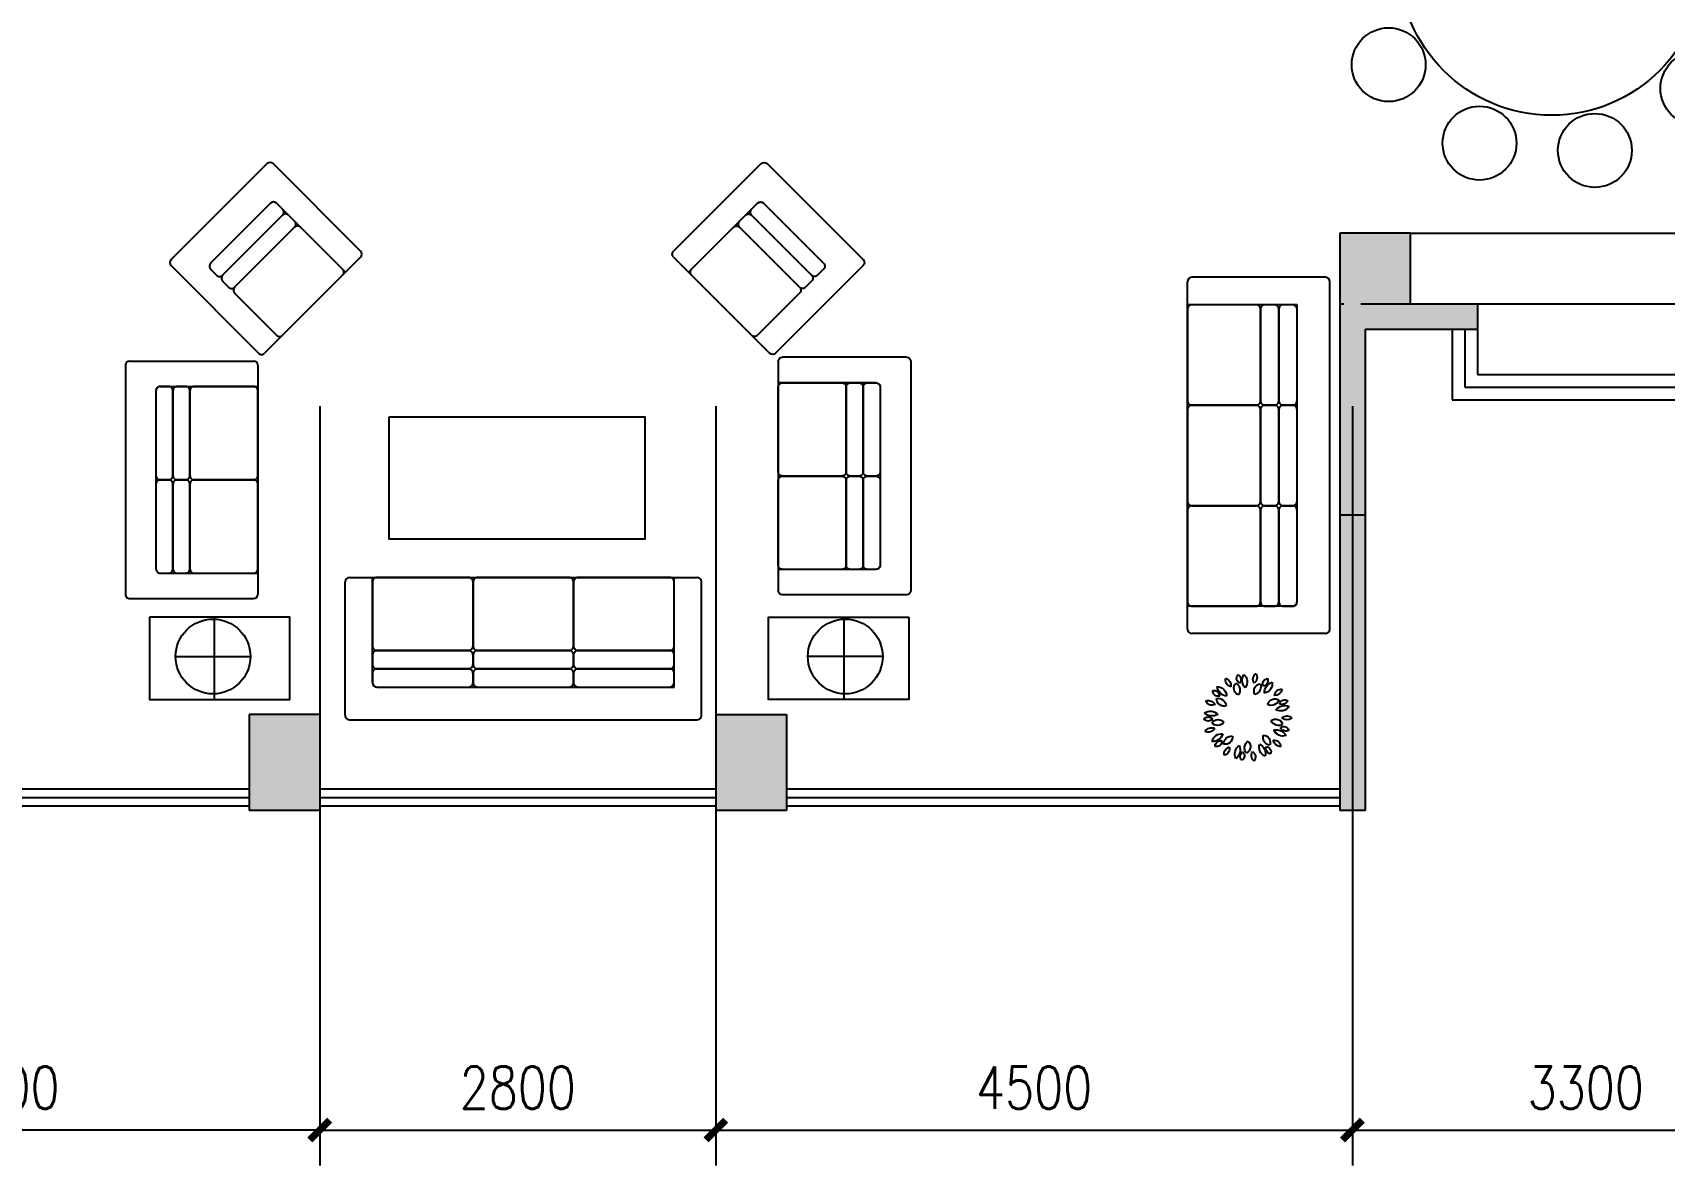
# Model space of a CAD drawing. Header units: millimetres. Extents: x 1356 to 40183, y 573 to 20768.
# Drawn here: x 17340 to 28875, y 573 to 8583 of the extents above; entities that cross this region are included whole.
import ezdxf
from ezdxf.enums import TextEntityAlignment as Align

# ---------------------------------------------------------------- set-up
doc = ezdxf.new("R2010")
doc.units = ezdxf.units.MM
for name, color, linetype in [('DIM', 15, 'Continuous'), ('J', 7, 'Continuous'), ('OA_FURNITURE', 7, 'Continuous'), ('PUB_H', 13, 'Continuous'), ('W', 2, 'Continuous'), ('WALL', 4, 'Continuous')]:
    doc.layers.add(name, color=color, linetype=linetype)
doc.styles.add('DIM_FONT', font='SIMPLEX.shx', dxfattribs={"width": 0.8})
doc.styles.add('SIMPLEX', font='SIMPLEX.SHX')
doc.styles.get("Standard").update_dxf_attribs({"font": 'arial.ttf'})
doc.dimstyles.new('DIMN', dxfattribs={"dimtxt": 300, "dimasz": 1, "dimexe": 250, "dimexo": 300, "dimgap": 150, "dimtad": 1, "dimdec": 0, "dimdsep": 46, "dimtxsty": 'DIM_FONT', "dimblk": '_DIMX', "dimblk1": 'ARCHTICK', "dimblk2": 'ARCHTICK', "dimcen": 0.1, "dimclrt": 7, "dimadec": 0, "dimazin": 0, "dimtfac": 1, "dimtdec": 0, "dimtix": 1, "dimtmove": 2, "dimatfit": 3, "dimldrblk": '_DIMX', "dimfxl": 1, "dimtolj": 1, "dimtzin": 0, "dimarcsym": 0})

# ---------------------------------------------------------------- blocks, each defined once
blk = doc.blocks.new('_ARCHTICK')
at = {"color": 0, "linetype": 'ByBlock', "const_width": 0.15}
blk.add_lwpolyline([(-0.5, -0.5), (0.5, 0.5)], dxfattribs=at)
blk = doc.blocks.new('_DIMX')
at = {"const_width": 50}
blk.add_lwpolyline([(-70, -70), (70, 70)], dxfattribs=at)
blk = doc.blocks.new('*D70')
at = {"layer": 'DEFPOINTS', "color": 0, "transparency": 16777216}
for p in [(14869, 6241), (19369, 6241), (14869, 823)]:
    blk.add_point(p, dxfattribs=at)
at = {"layer": 'DIM', "color": 0, "lineweight": -2, "transparency": 16777216}
for p, q in [((14869, 5941), (14869, 573)), ((19369, 5941), (19369, 573)), ((19368, 823), (14870, 823))]:
    blk.add_line(p, q, dxfattribs=at)
at = {"layer": 'DIM', "color": 0, "lineweight": -2, "transparency": 16777216, "rotation": 180}
blk.add_blockref('_DIMX', (14869, 823), dxfattribs=at)
at = {"layer": 'DIM', "color": 0, "lineweight": -2, "transparency": 16777216}
blk.add_blockref('_DIMX', (19369, 823), dxfattribs=at)
at = {"layer": 'DIM', "color": 7, "transparency": 16777216, "insert": (17119, 1123), "char_height": 300, "attachment_point": 5, "style": 'DIM_FONT'}
blk.add_mtext('\\A1;4500', dxfattribs=at)
blk = doc.blocks.new('M_C34BMF')
at = {"layer": 'OA_FURNITURE'}
for p, q in [((-1057.9, -186.1), (-1057.9, 600.1)), ((-1031, 627), (1015.1, 627)), ((-896.4, 7.8), (-896.4, 627)), ((880.5, -19.2), (880.5, 627)), ((1042.1, -186.1), (1042.1, 600.1)), ((-869.5, -19.2), (880.5, -19.2)), ((-1031, -213), (1015.1, -213))]:
    blk.add_line(p, q, dxfattribs=at)
for points in [[(-869.5, 196.2), (-331, 196.2, 0.414214), (-304.1, 223.1), (-304.1, 600.1, 0.414214), (-331, 627), (-869.5, 627, 0.414214), (-896.4, 600.1), (-896.4, 223.1, 0.414214)], [(-277.2, 196.2), (261.3, 196.2, 0.414214), (288.2, 223.1), (288.2, 600.1, 0.414214), (261.3, 627), (-277.2, 627, 0.414214), (-304.1, 600.1), (-304.1, 223.1, 0.414214)], [(315.1, 196.2), (853.6, 196.2, 0.414214), (880.5, 223.1), (880.5, 600.1, 0.414214), (853.6, 627), (315.1, 627, 0.414214), (288.2, 600.1), (288.2, 223.1, 0.414214)], [(-869.5, 88.5), (-331, 88.5, 0.414214), (-304.1, 115.4), (-304.1, 169.3, 0.414214), (-331, 196.2), (-869.5, 196.2, 0.414214), (-896.4, 169.3), (-896.4, 115.4, 0.414214)], [(-277.2, 88.5), (261.3, 88.5, 0.414214), (288.2, 115.4), (288.2, 169.3, 0.414214), (261.3, 196.2), (-277.2, 196.2, 0.414214), (-304.1, 169.3), (-304.1, 115.4, 0.414214)], [(315.1, 88.5), (853.6, 88.5, 0.414214), (880.5, 115.4), (880.5, 169.3, 0.414214), (853.6, 196.2), (315.1, 196.2, 0.414214), (288.2, 169.3), (288.2, 115.4, 0.414214)], [(-869.5, -19.2), (-331, -19.2, 0.414214), (-304.1, 7.8), (-304.1, 61.6, 0.414214), (-331, 88.5), (-869.5, 88.5, 0.414214), (-896.4, 61.6), (-896.4, 7.8, 0.414214)], [(-277.2, -19.2), (261.3, -19.2, 0.414214), (288.2, 7.8), (288.2, 61.6, 0.414214), (261.3, 88.5), (-277.2, 88.5, 0.414214), (-304.1, 61.6), (-304.1, 7.8, 0.414214)], [(315.1, -19.2), (853.6, -19.2, 0.414214), (880.5, 7.8), (880.5, 61.6, 0.414214), (853.6, 88.5), (315.1, 88.5, 0.414214), (288.2, 61.6), (288.2, 7.8, 0.414214)]]:
    blk.add_lwpolyline(points, format="xyb", close=True, dxfattribs=at)
for centre, start, end in [((-1031, 600.1), 90, 180), ((1015.1, 600.1), 0, 90), ((-869.5, 7.8), 180, 270), ((853.6, 7.8), 270, 0), ((-1031, -186.1), 180, 270), ((1015.1, -186.1), 270, 0)]:
    blk.add_arc(centre, 26.9, start, end, dxfattribs=at)
at = {"style": 'DIM_FONT', "width": 0.8, "flags": 9}
for tag in ['YSIZE', 'XSIZE']:
    blk.add_attdef(tag, (0, 0), '', height=0.5, dxfattribs=at)
blk = doc.blocks.new('M_F22')
for centre, radius, start, end in [((-745, 1661), 486, 170.70899, 259.10644), ((-1409, 1198), 573, 358.65709, 71.15834), ((-704, 1829), 307, 163.4613, 255.43295), ((-1018, 1651), 266, 333.31145, 85.5828), ((-242, 1523), 417, 160.50355, 255.32847), ((-684, 1289), 376, 333.2488, 82.58322), ((-63, 1991), 399, 151.70154, 229.74057), ((-591, 1891), 339, 322.86392, 58.57818), ((523, 1764), 486, 130.70899, 219.10644), ((-284, 1836), 573, 318.65709, 31.15834), ((662, 1865), 307, 123.4613, 215.43295), ((819, 1335), 417, 120.50355, 215.32847), ((307, 1931), 266, 293.31145, 45.5828), ((331, 1439), 376, 293.2488, 42.58322), ((1257, 1578), 399, 111.70154, 189.74057), ((788, 1841), 339, 282.86392, 18.57818), ((-1853, 584), 266, 13.31145, 125.5828), ((-1680, 1042), 339, 2.86392, 98.57818), ((-1340, 1458), 399, 191.70154, 269.74057), ((-1364, 522), 376, 13.2488, 122.58322), ((-1177, 985), 417, 200.50355, 295.32847), ((1560, 1027), 486, 90.70899, 179.10644), ((988, 1601), 573, 278.65709, 351.15834), ((1511, 508), 417, 80.50355, 175.32847), ((1204, 902), 376, 253.2488, 2.58322), ((1732, 1016), 307, 83.4613, 175.43295), ((1502, 1294), 266, 253.31145, 5.5828), ((-1969, -307), 339, 42.86392, 138.57818), ((-1861, -14), 573, 38.65709, 111.15834), ((-1651, 768), 486, 210.70899, 299.10644), ((-1727, 923), 307, 203.4613, 295.43295), ((1881, -204), 486, 50.70899, 139.10644), ((1812, 603), 573, 238.65709, 311.15834), ((2003, 413), 399, 71.70154, 149.74057), ((1813, 916), 339, 242.86392, 338.57818), ((-1976, 230), 399, 231.70154, 309.74057), ((-1807, -769), 266, 53.31145, 165.5828), ((-1928, -429), 307, 243.4613, 335.43295), ((-1429, -1233), 573, 78.65709, 151.15834), ((-1770, -498), 486, 250.70899, 339.10644), ((-1393, -503), 376, 53.2488, 162.58322), ((-1547, -28), 417, 240.50355, 335.32847), ((1510, -570), 417, 40.50355, 135.32847), ((1528, -71), 376, 213.2488, 322.58322), ((1825, -959), 399, 31.70154, 109.74057), ((2003, -452), 339, 202.86392, 298.57818), ((2005, -323), 307, 43.4613, 135.43295), ((2009, 38), 266, 213.31145, 325.5828), ((-1323, -1527), 339, 82.86392, 178.57818), ((-1674, -1120), 399, 271.70154, 349.74057), ((-902, -1777), 266, 93.31145, 205.5828), ((-1213, -1593), 307, 283.4613, 15.43295), ((-756, -1306), 376, 93.2488, 202.58322), ((-1179, -1041), 417, 280.50355, 15.32847), ((-314, -1889), 573, 118.65709, 191.15834), ((-1048, -1545), 486, 290.70899, 19.10644), ((249, -1512), 376, 133.2488, 242.58322), ((-246, -1581), 417, 320.50355, 55.32847), ((962, -1675), 573, 158.65709, 231.15834), ((179, -1883), 486, 330.70899, 59.10644), ((1151, -1025), 376, 173.2488, 282.58322), ((816, -1395), 417, 0.50355, 95.32847), ((1270, -1621), 339, 162.86392, 258.57818), ((808, -1896), 399, 351.70154, 69.74057), ((1335, -1353), 486, 10.70899, 99.10644), ((1801, -691), 573, 198.65709, 271.15834), ((1589, -1250), 266, 173.31145, 285.5828), ((1354, -1524), 307, 3.4613, 95.43295), ((-44, -2046), 339, 122.86392, 218.57818), ((-574, -1959), 399, 311.70154, 29.74057), ((439, -1967), 266, 133.31145, 245.5828), ((83, -2026), 307, 323.4613, 55.43295)]:
    blk.add_arc(centre, radius, start, end)
at = {"width": 0.8, "flags": 9}
for tag in ['XSIZE', 'YSIZE']:
    blk.add_attdef(tag, (0, 0), '', height=0.5, dxfattribs=at)
blk = doc.blocks.new('80217103047940')
for p, q in [((-1955, 60), (1955, 60)), ((-1955, 0), (1955, 0)), ((-1955, -60), (1955, -60))]:
    blk.add_line(p, q)
at = {"style": 'SIMPLEX', "flags": 9}
blk.add_attdef('A', text='', height=1, dxfattribs=at).set_placement((0, 0), align=Align.MIDDLE)
blk = doc.blocks.new('80217103041020')
for p, q in [((-1955, 60), (1955, 60)), ((-1955, 0), (1955, 0)), ((-1955, -60), (1955, -60))]:
    blk.add_line(p, q)
at = {"style": 'SIMPLEX', "flags": 9}
blk.add_attdef('A', text='', height=1, dxfattribs=at).set_placement((0, 0), align=Align.MIDDLE)
blk = doc.blocks.new('80217103044592')
for p, q in [((-1400, 60), (1400, 60)), ((-1400, 0), (1400, 0)), ((-1400, -60), (1400, -60))]:
    blk.add_line(p, q)
at = {"style": 'SIMPLEX', "flags": 9}
blk.add_attdef('A', text='', height=1, dxfattribs=at).set_placement((0, 0), align=Align.MIDDLE)
blk = doc.blocks.new('M_C31NFU')
at = {"layer": 'OA_FURNITURE'}
for p, q in [((392.1, 780), (-407.9, 780)), ((-432.9, 755), (-432.9, 25)), ((417.1, 755), (417.1, 25)), ((242.1, 600), (-257.9, 600)), ((267.1, 575), (267.1, 0)), ((392.1, 0), (-407.9, 0))]:
    blk.add_line(p, q, dxfattribs=at)
for points in [[(242.1, 600), (-257.9, 600, 0.414214), (-282.9, 575), (-282.9, 525, 0.414214), (-257.9, 500), (242.1, 500, 0.414214), (267.1, 525), (267.1, 575, 0.414214)], [(242.1, 500), (-257.9, 500, 0.414214), (-282.9, 475), (-282.9, 425, 0.414214), (-257.9, 400), (242.1, 400, 0.414214), (267.1, 425), (267.1, 475, 0.414214)], [(242.1, 400), (-257.9, 400, 0.414214), (-282.9, 375), (-282.9, 25, 0.414214), (-257.9, 0), (242.1, 0, 0.414214), (267.1, 25), (267.1, 375, 0.414214)]]:
    blk.add_lwpolyline(points, format="xyb", close=True, dxfattribs=at)
for centre, start, end in [((-407.9, 755), 90, 180), ((392.1, 755), 0, 90), ((242.1, 575), 0, 90), ((-407.9, 25), 180, 270), ((392.1, 25), 270, 0)]:
    blk.add_arc(centre, 25, start, end, dxfattribs=at)
at = {"style": 'DIM_FONT', "width": 0.8, "flags": 9}
for tag in ['YSIZE', 'XSIZE']:
    blk.add_attdef(tag, (0, 0), '', height=0.5, dxfattribs=at)
blk = doc.blocks.new('M_C35CAY')
at = {"layer": 'OA_FURNITURE'}
for p, q in [((-675, 1.2), (675, 1.2)), ((-550, -573.8), (-550, 1.2)), ((550, -573.8), (550, 1.2)), ((-700, -753.8), (-700, -23.8)), ((700, -753.8), (700, -23.8)), ((-525, -598.8), (525, -598.8)), ((-675, -778.8), (675, -778.8))]:
    blk.add_line(p, q, dxfattribs=at)
for points in [[(-525, -398.8), (-25, -398.8, 0.414214), (0, -373.8), (0, -23.8, 0.414214), (-25, 1.2), (-525, 1.2, 0.414214), (-550, -23.8), (-550, -373.8, 0.414214)], [(25, -398.8), (525, -398.8, 0.414214), (550, -373.8), (550, -23.8, 0.414214), (525, 1.2), (25, 1.2, 0.414214), (0, -23.8), (0, -373.8, 0.414214)], [(-525, -498.8), (-25, -498.8, 0.414214), (0, -473.8), (0, -423.8, 0.414214), (-25, -398.8), (-525, -398.8, 0.414214), (-550, -423.8), (-550, -473.8, 0.414214)], [(25, -498.8), (525, -498.8, 0.414214), (550, -473.8), (550, -423.8, 0.414214), (525, -398.8), (25, -398.8, 0.414214), (0, -423.8), (0, -473.8, 0.414214)], [(-525, -598.8), (-25, -598.8, 0.414214), (0, -573.8), (0, -523.8, 0.414214), (-25, -498.8), (-525, -498.8, 0.414214), (-550, -523.8), (-550, -573.8, 0.414214)], [(25, -598.8), (525, -598.8, 0.414214), (550, -573.8), (550, -523.8, 0.414214), (525, -498.8), (25, -498.8, 0.414214), (0, -523.8), (0, -573.8, 0.414214)]]:
    blk.add_lwpolyline(points, format="xyb", close=True, dxfattribs=at)
for centre, start, end in [((-675, -23.8), 90, 180), ((675, -23.8), 360, 90), ((-525, -573.8), 180, 270), ((525, -573.8), 270, 360), ((-675, -753.8), 180, 270), ((675, -753.8), 270, 360)]:
    blk.add_arc(centre, 25, start, end, dxfattribs=at)
at = {"style": 'DIM_FONT', "width": 0.8, "flags": 9}
for tag in ['YSIZE', 'XSIZE']:
    blk.add_attdef(tag, (0, 0), '', height=0.5, dxfattribs=at)
blk = doc.blocks.new('M_C22')
at = {"linetype": 'Continuous'}
for centre, radius in [((-415, 1320), 261), ((462, 1344), 261), ((0, 0), 1080), ((1102, 799), 261), ((-1126, 775), 261), ((-1363, 16), 261), ((1363, -7), 261), ((-1079, -789), 261), ((1126, -789), 261), ((-415, -1287), 261), ((439, -1287), 261)]:
    blk.add_circle(centre, radius, dxfattribs=at)
at = {"width": 0.8, "flags": 9}
for tag in ['XSIZE', 'YSIZE']:
    blk.add_attdef(tag, (0, 0), '', height=0.5, dxfattribs=at)
blk = doc.blocks.new('_B0MWI')
for p, q in [((-0.62, 3.2778), (0.62, 3.2778)), ((-0.62, 0.5), (-0.62, 3.2778)), ((0.62, 0.5), (0.62, 3.2778)), ((-0.56, 2.7778), (0.56, 2.7778)), ((-0.56, 0.5), (-0.56, 2.7778)), ((0.56, 0.5), (0.56, 2.7778)), ((-0.5, 2.2778), (0.5, 2.2778)), ((-0.5, 0.5), (-0.5, 2.2778)), ((0.5, 0.5), (0.5, 2.2778)), ((-0.5, -0.5), (0.5, -0.5))]:
    blk.add_line(p, q)

msp = doc.modelspace()

# ---------------------------------------------------------------- linework, layer by layer
at = {"layer": 'J'}
for p, q in [((27079.3, 7165.9), (29879.3, 7165.9)), ((18623.8, 4449.4), (18623.8, 3867.8)), ((23075.1, 4449.4), (23075.1, 3867.8)), ((18350.2, 4171.8), (18879.1, 4171.8)), ((23348.7, 4171.8), (22819.7, 4171.8))]:
    msp.add_line(p, q, dxfattribs=at)
for points in [[(19857.7, 5863.8), (19857.7, 5004.6), (21669.3, 5004.6), (21669.3, 5863.8)], [(18165, 4449.4), (18165, 3867.8), (19156.8, 3867.8), (19156.8, 4449.4)], [(23533.8, 4449.4), (23533.8, 3867.8), (22542, 3867.8), (22542, 4449.4)]]:
    msp.add_lwpolyline(points, close=True, dxfattribs=at)
for centre in [(18614.6, 4171.8), (23084.2, 4171.8)]:
    msp.add_circle(centre, 264.5, dxfattribs=at)
at = {"layer": 'PUB_H'}
for points in [[(26579.3, 7165.9), (26729.3, 6665.9), (26579.3, 3082.4), (26759.3, 3082.4)], [(27079.3, 7165.9), (27079.3, 6665.9), (26579.3, 7165.9), (26729.3, 6665.9)], [(26759.3, 3082.4), (26729.3, 6665.9), (26759.3, 6485.9), (27554.3, 6665.9)], [(26759.3, 6485.9), (27554.3, 6665.9), (27554.3, 6485.9)], [(19369.3, 3762.4), (19369.3, 3082.4), (18869.3, 3762.4), (18869.3, 3082.4)], [(22169.3, 3762.4), (22669.3, 3762.4), (22169.3, 3082.4), (22669.3, 3082.4)]]:
    msp.add_solid(points, dxfattribs=at)
at = {"layer": 'WALL'}
for p, q in [((26579.3, 7165.9), (26579.3, 3082.4)), ((27079.3, 7165.9), (26579.3, 7165.9)), ((27079.3, 6665.9), (27079.3, 7165.9)), ((26579.3, 6665.9), (26609.3, 6665.9)), ((26729.3, 6665.9), (27554.3, 6665.9)), ((27554.3, 6665.9), (27554.3, 6485.9)), ((26759.3, 6485.9), (26759.3, 3082.4)), ((26759.3, 6485.9), (27554.3, 6485.9)), ((26579.3, 5172.4), (26759.3, 5172.4)), ((19369.3, 3762.4), (18869.3, 3762.4)), ((18869.3, 3762.4), (18869.3, 3082.4)), ((19369.3, 3762.4), (19369.3, 3082.4)), ((22169.3, 3762.4), (22169.3, 3082.4)), ((22169.3, 3762.4), (22669.3, 3762.4)), ((22669.3, 3762.4), (22669.3, 3082.4)), ((19369.3, 3082.4), (18869.3, 3082.4)), ((22669.3, 3082.4), (22169.3, 3082.4)), ((26759.3, 3082.4), (26579.3, 3082.4))]:
    msp.add_line(p, q, dxfattribs=at)

# ---------------------------------------------------------------- block references
at = {"layer": 'J', "rotation": 283.2453459477739}
msp.add_blockref('M_C22', (28077.9, 9078.5), dxfattribs=at)
at = {"layer": 'J', "yscale": 1.2, "zscale": 1.2}
for name, p, xscale, rotation in [('M_C31NFU', (19325.7, 6662.3), 1.2, 45), ('M_C31NFU', (22203.2, 6662.3), -1.2, 315), ('M_C34BMF', (26255, 5602.8), 1.2, 90), ('M_C35CAY', (18930, 5421.1), 1.2, 270), ('M_C35CAY', (22612, 5447.4), -1.2, 90)]:
    msp.add_blockref(name, p, dxfattribs=dict(at, xscale=xscale, rotation=rotation))
at = {"layer": 'J'}
for name, p, xscale, yscale, zscale in [('M_C34BMF', (20817.7, 3978.6), 1.2, 1.2, 1.2), ('M_F22', (25930.6, 3746.6), -0.14, 0.14, 0.14)]:
    msp.add_blockref(name, p, dxfattribs=dict(at, xscale=xscale, yscale=yscale, zscale=zscale))
at = {"layer": 'W', "xscale": -1500, "yscale": 180, "zscale": 1500, "rotation": 180}
msp.add_blockref('_B0MWI', (28304.3, 6575.9), dxfattribs=at)
at = {"layer": 'W', "rotation": 180}
for name, p in [('80217103047940', (16914.3, 3172.4)), ('80217103044592', (20769.3, 3172.4)), ('80217103041020', (24624.3, 3172.4))]:
    msp.add_blockref(name, p, dxfattribs=at)

# ---------------------------------------------------------------- dimensions: what is measured, and where the dimension line sits
at = {"layer": 'DIM'}
for base, p1, p2 in [((29969.3, 823.1), (26669.3, 6241.4), (29969.3, 6575.9)), ((26669.3, 823.1), (22169.3, 6241.4), (26669.3, 6241.4)), ((22169.3, 823.1), (19369.3, 5670.9), (22169.3, 5670.9))]:
    msp.add_linear_dim(base=base, p1=p1, p2=p2, dimstyle='DIMN', dxfattribs=at).render()
dim = msp.add_linear_dim(base=(14869.3, 823.1), p1=(19369.3, 6241.4), p2=(14869.3, 6241.4), dimstyle='DIMN', dxfattribs=at)
dim.commit()
dim.dimension.update_dxf_attribs({"geometry": '*D70', "text_midpoint": (17119.3, 1123.1)})

doc.saveas('drawing.dxf')
